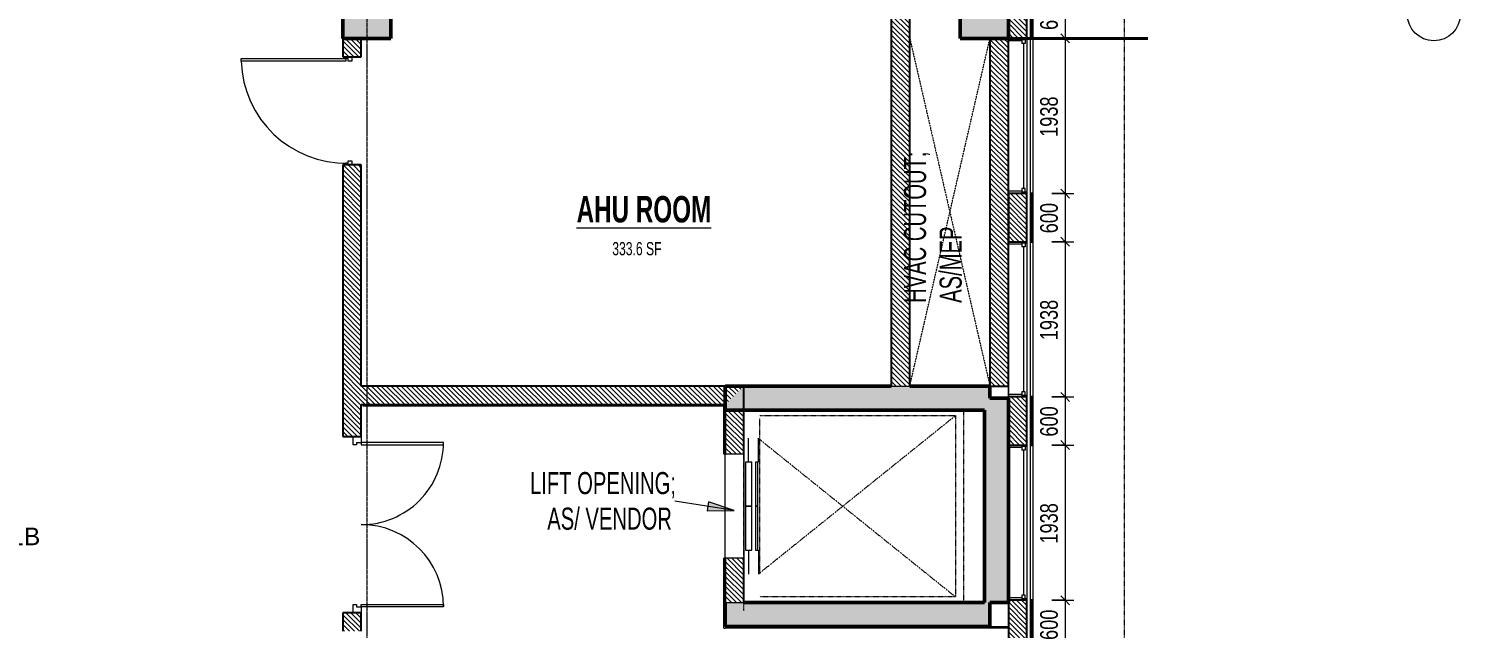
# Model space of a CAD drawing. Header units: millimetres. Extents: x -25222 to 91371, y -63339 to 20835.
# Drawn here: x 73517 to 91371, y -49054 to -41567 of the extents above; entities that cross this region are included whole.
import ezdxf

# ---------------------------------------------------------------- set-up
doc = ezdxf.new("R2010")
doc.units = ezdxf.units.MM
for name, pattern in [('Aligning Line', [6.35, 3.175, -3.175]), ('Cut Out Line', [2, 1, -1]), ('Dash_2_', [6.35, 3.175, -3.175]), ('Grid Line', [22.225, 12.7, -3.175, 3.175, -3.175])]:
    doc.linetypes.add(name, pattern=pattern)
for name, color, linetype, lineweight in [('A-ANNO-DIMS', 211, 'Continuous', 9), ('A-ANNO-DIMS-110', 211, 'Continuous', 9), ('A-ANNO-SYMB', 150, 'Continuous', 9), ('A-AREA-IDEN', 2, 'Continuous', 9), ('A-DETL', 90, 'Continuous', 5), ('A-DETL-HDLN', 90, 'Dash_2_', 5), ('A-DOOR', 31, 'Continuous', 5), ('A-DOOR-FRAM', 31, 'Continuous', 5), ('A-GLAZ', 151, 'Continuous', 5), ('A-WALL', 113, 'Continuous', 5), ('A-WALL-PATT', 111, 'Continuous', 25), ('G-ANNO-TEXT', 231, 'Continuous', 9), ('Q-SPCQ', 91, 'Continuous', 5), ('S-COLS', 52, 'Continuous', 5), ('S-GRID', 1, 'Continuous', 9), ('S-GRID-IDEN', 1, 'Continuous', 9)]:
    doc.layers.add(name, color=color, linetype=linetype, lineweight=lineweight)
doc.styles.add('Arial_1', font='arial.ttf', dxfattribs={"height": 220})
doc.styles.add('Swis721 Cn BT_10', font='swissc.ttf', dxfattribs={"width": 0.9, "height": 220})
doc.styles.add('Swis721 Cn BT_3', font='swissc.ttf', dxfattribs={"width": 0.8, "height": 165})
doc.styles.add('Swis721 Cn BT_4', font='swissc.ttf', dxfattribs={"width": 0.8, "height": 275})
doc.styles.add('Swis721 Cn BT_B', font='swisscb.ttf', dxfattribs={"width": 0.8, "height": 330})
doc.dimstyles.new('Diagonal_-2_mm_Swiss', dxfattribs={"dimscale": 304.8, "dimtxt": 222.071065, "dimasz": 0.360892, "dimexe": 0.360892, "dimexo": 0.0625, "dimgap": 0.072178, "dimtad": 1, "dimdec": 0, "dimzin": 0, "dimdsep": 46, "dimtxsty": 'Swis721 Cn BT_10', "dimblk1": 'OBLIQUE', "dimblk2": 'OBLIQUE', "dimsah": 1, "dimcen": 0.09, "dimdle": 0.360892, "dimazin": 0, "dimtfac": 1, "dimtdec": 4, "dimtix": 1, "dimtmove": 0, "dimatfit": 3, "dimfxl": 0.541339, "dimfxlon": 1, "dimtvp": 1, "dimtolj": 1, "dimtzin": 0, "dimarcsym": 2})
pattern_1 = [(315, (14219.89, -54691.457), (30.869454, 30.869454), [])]

# ---------------------------------------------------------------- blocks, each defined once
blk = doc.blocks.new('MM-HOSPITAL A_B BLOCK 2022_05_19_Interiors_rvt-1-4_ FOURTH FLOOR - GA PLAN')
at = {"layer": 'A-WALL', "color": 10, "lineweight": 9}
for p, q in [((82185, -46279), (77685, -46279)), ((82185, -46879), (82185, -46279)), ((82205, -46879), (82185, -46879)), ((82185, -49049), (82185, -48179)), ((82205, -48179), (82185, -48179)), ((82185, -49049), (82205, -49049)), ((85735, -49049), (82205, -49049)), ((85505, -49029), (85735, -49029))]:
    blk.add_line(p, q, dxfattribs=at)
blk = doc.blocks.new('M_Concrete-Rectangular-Column - 600 x 600-11757013-4_ FOURTH FLOOR - GA PLAN')
at = {"layer": 'S-COLS'}
blk.add_hatch(color=55, dxfattribs=at).paths.add_polyline_path([(300, -300), (300, 300), (-300, 300), (-300, -300)], flags=0)
at = {"layer": 'S-COLS', "color": 250, "lineweight": 50}
for p, q in [((300, 300), (-300, 300)), ((-300, 300), (-300, -300)), ((300, -300), (300, 300)), ((-300, -300), (300, -300))]:
    blk.add_line(p, q, dxfattribs=at)
blk = doc.blocks.new('Lift - Centre door 1800X2500 - 13 Person 800kg load-6536581-4_ FOURTH FLOOR - GA PLAN')
at = {"layer": 'Q-SPCQ'}
for p, q in [((-596, 118), (-496, 118)), ((-596, 115), (-596, 118)), ((-561, 119), (-531, 119)), ((-559, 119), (-561, 119)), ((-561, 119), (-559, 119)), ((-559, 119), (-561, 119)), ((-531, 119), (-533, 119)), ((-533, 119), (-531, 119)), ((-531, 119), (-533, 119)), ((-496, 118), (-496, 115)), ((-396, -115), (-396, 115)), ((-396, 115), (904, 115)), ((904, -115), (904, 115)), ((-296, -175), (-596, -175)), ((904, -115), (-396, -115)), ((-296, -135), (-296, -215)), ((254, -135), (-296, -135)), ((254, -215), (254, -135)), ((804, -135), (254, -135)), ((254, -135), (254, -215)), ((804, -215), (804, -135)), ((804, -175), (1104, -175)), ((-296, -300), (-596, -300)), ((-296, -215), (254, -215)), ((-296, -260), (-296, -290)), ((254, -260), (-296, -260)), ((-296, -290), (254, -290)), ((254, -215), (804, -215)), ((254, -290), (254, -260)), ((804, -260), (254, -260)), ((254, -260), (254, -290)), ((254, -290), (804, -290)), ((804, -290), (804, -260)), ((804, -300), (1104, -300))]:
    blk.add_line(p, q, dxfattribs=at)
at = {"layer": 'Q-SPCQ', "linetype": 'Aligning Line'}
for p, q in [((-1046, -115), (1104, -115)), ((-946, -2855), (-946, -115)), ((1454, -2855), (1454, -115)), ((-878, -2755), (1085, -315)), ((-878, -2755), (-878, -315)), ((-596, -315), (1354, -315)), ((-578, -315), (1385, -2755)), ((1385, -315), (1385, -2755)), ((1454, -2855), (-946, -2855)), ((1385, -2755), (-878, -2755))]:
    blk.add_line(p, q, dxfattribs=at)
blk = doc.blocks.new('M_Concrete-Rectangular-Column - 600 x 600-V1-4_ FOURTH FLOOR - GA PLAN')
at = {"layer": 'S-COLS'}
blk.add_hatch(color=55, dxfattribs=at).paths.add_polyline_path([(300, 300), (-300, 300), (-300, -300), (300, -300)], flags=0)
at = {"layer": 'S-COLS', "color": 250, "lineweight": 50}
for p, q in [((300, 300), (-300, 300)), ((-300, 300), (-300, -300)), ((300, -300), (300, 300)), ((-300, -300), (300, -300))]:
    blk.add_line(p, q, dxfattribs=at)
blk = doc.blocks.new('M_Fixed - 1938_2578-11206180-4_ FOURTH FLOOR - GA PLAN')
at = {"layer": 'A-GLAZ', "lineweight": 9}
for p, q in [((-969, 128), (-950, 128)), ((-950, 128), (-950, 65)), ((-950, 109), (-906, 109)), ((-950, 65), (-906, 65)), ((-937, 65), (-937, -102)), ((-906, 109), (-906, 65)), ((-906, 87), (906, 87)), ((906, 109), (906, 65)), ((950, 109), (906, 109)), ((906, 65), (950, 65)), ((937, 65), (937, -102)), ((950, 128), (950, 65)), ((968, 128), (950, 128)), ((-969, -102), (-937, -102)), ((969, -102), (937, -102))]:
    blk.add_line(p, q, dxfattribs=at)
blk = doc.blocks.new('DC_DdlFlPanelFire-Rated-eq w vision panel - FWD3 2_2-12334600-4_ FOURTH FLOOR - GA PLAN')
at = {"layer": 'A-DOOR'}
for p, q in [((-995, 1140), (-1025, 1140)), ((-1025, 1140), (-1025, 115)), ((-995, 115), (-995, 1140)), ((995, 115), (995, 1140)), ((995, 1140), (1025, 1140)), ((1025, 1140), (1025, 115)), ((-1025, 115), (-995, 115)), ((1025, 115), (995, 115))]:
    blk.add_line(p, q, dxfattribs=at)
for centre, start, end in [((-1025, 115), 360, 90), ((1025, 115), 90, 180)]:
    blk.add_arc(centre, 1025, start, end, dxfattribs=at)
at = {"layer": 'A-DOOR-FRAM'}
for p, q in [((-1100, 15), (-1100, 115)), ((-1100, 115), (-1025, 115)), ((-995, 15), (-1100, 15)), ((-1025, 57), (-1025, 115)), ((-1025, 57), (-995, 57)), ((-995, 57), (-995, 15)), ((995, 57), (1025, 57)), ((995, 15), (995, 57)), ((1100, 15), (995, 15)), ((1025, 115), (1100, 115)), ((1025, 57), (1025, 115)), ((1100, 115), (1100, 15))]:
    blk.add_line(p, q, dxfattribs=at)
blk = doc.blocks.new('DC_SglFl-W-Int - FWD7 1_35-12335346-4_ FOURTH FLOOR - GA PLAN')
at = {"layer": 'A-DOOR'}
for p, q in [((622, 77.5), (622, 1381.5)), ((622, 1381.5), (652, 1381.5)), ((652, 1381.5), (652, 77.5)), ((652, 77.5), (622, 77.5))]:
    blk.add_line(p, q, dxfattribs=at)
blk.add_arc((652, 77.5), 1304.3, 91.31792, 181.31792, dxfattribs=at)
at = {"layer": 'A-DOOR-FRAM'}
for p, q in [((-675, 2.5), (-675, 77.5)), ((-675, 77.5), (-652, 77.5)), ((-622, 2.5), (-675, 2.5)), ((-652, 47.5), (-652, 77.5)), ((-652, 47.5), (-622, 47.5)), ((-622, 47.5), (-622, 2.5)), ((622, 47.5), (652, 47.5)), ((622, 2.5), (622, 47.5)), ((675, 2.5), (622, 2.5)), ((652, 77.5), (675, 77.5)), ((652, 47.5), (652, 77.5)), ((675, 77.5), (675, 2.5))]:
    blk.add_line(p, q, dxfattribs=at)
blk = doc.blocks.new('Grid - M_Grid Head - Circle 2-3337206-4_ FOURTH FLOOR - GA PLAN')
at = {"layer": 'S-GRID-IDEN'}
blk.add_circle((0, 0), 3, dxfattribs=at)
blk = doc.blocks.new('DIMBLOCK87-4_ FOURTH FLOOR - GA PLAN')
at = {"layer": 'A-ANNO-DIMS-110', "lineweight": 18, "transparency": 16777216}
for p, q in [((86443, -41089), (86388, -41034)), ((86443, -41089), (86498, -41144)), ((86443, -41689), (86388, -41634)), ((86443, -41689), (86498, -41744))]:
    blk.add_line(p, q, dxfattribs=at)
at = {"layer": 'A-ANNO-DIMS-110', "transparency": 16777216}
for p, q in [((86278, -41089), (86553, -41089)), ((86443, -41089), (86278, -41089)), ((86443, -41089), (86443, -41689)), ((86278, -41689), (86553, -41689)), ((86443, -41689), (86278, -41689))]:
    blk.add_line(p, q, dxfattribs=at)
at = {"layer": 'A-ANNO-DIMS-110', "color": 0, "transparency": 16777216, "insert": (86131, -41584), "char_height": 220, "width": 469.52, "attachment_point": 1, "rotation": 90, "line_spacing_factor": 0.961347, "style": 'Swis721 Cn BT_10'}
blk.add_mtext('600', dxfattribs=at)
blk = doc.blocks.new('_Oblique')
at = {"color": 0, "linetype": 'ByBlock', "lineweight": -2}
blk.add_line((-0.5, -0.5), (0.5, 0.5), dxfattribs=at)
blk = doc.blocks.new('DIMBLOCK88-4_ FOURTH FLOOR - GA PLAN')
at = {"layer": 'A-ANNO-DIMS-110', "transparency": 16777216}
for p, q in [((86278, -41689), (86553, -41689)), ((86443, -41689), (86278, -41689)), ((86443, -41689), (86443, -43627)), ((86278, -43627), (86553, -43627)), ((86443, -43627), (86278, -43627))]:
    blk.add_line(p, q, dxfattribs=at)
at = {"layer": 'A-ANNO-DIMS-110', "lineweight": 18, "transparency": 16777216}
for p, q in [((86443, -41689), (86388, -41634)), ((86443, -41689), (86498, -41744)), ((86443, -43627), (86388, -43572)), ((86443, -43627), (86498, -43682))]:
    blk.add_line(p, q, dxfattribs=at)
at = {"layer": 'A-ANNO-DIMS-110', "color": 0, "transparency": 16777216, "insert": (86131, -42919), "char_height": 220, "width": 626.03, "attachment_point": 1, "rotation": 90, "line_spacing_factor": 0.961347, "style": 'Swis721 Cn BT_10'}
blk.add_mtext('1938', dxfattribs=at)
blk = doc.blocks.new('DIMBLOCK89-4_ FOURTH FLOOR - GA PLAN')
at = {"layer": 'A-ANNO-DIMS-110', "transparency": 16777216}
for p, q in [((86278, -43627), (86553, -43627)), ((86443, -43627), (86278, -43627)), ((86443, -43627), (86443, -44227)), ((86278, -44227), (86553, -44227)), ((86443, -44227), (86278, -44227))]:
    blk.add_line(p, q, dxfattribs=at)
at = {"layer": 'A-ANNO-DIMS-110', "lineweight": 18, "transparency": 16777216}
for p, q in [((86443, -43627), (86388, -43572)), ((86443, -43627), (86498, -43682)), ((86443, -44227), (86388, -44172)), ((86443, -44227), (86498, -44282))]:
    blk.add_line(p, q, dxfattribs=at)
at = {"layer": 'A-ANNO-DIMS-110', "color": 0, "transparency": 16777216, "insert": (86131, -44122), "char_height": 220, "width": 469.52, "attachment_point": 1, "rotation": 90, "line_spacing_factor": 0.961347, "style": 'Swis721 Cn BT_10'}
blk.add_mtext('600', dxfattribs=at)
blk = doc.blocks.new('DIMBLOCK90-4_ FOURTH FLOOR - GA PLAN')
at = {"layer": 'A-ANNO-DIMS-110', "transparency": 16777216}
for p, q in [((86278, -44227), (86553, -44227)), ((86443, -44227), (86278, -44227)), ((86443, -44227), (86443, -46165)), ((86278, -46165), (86553, -46165)), ((86443, -46165), (86278, -46165))]:
    blk.add_line(p, q, dxfattribs=at)
at = {"layer": 'A-ANNO-DIMS-110', "lineweight": 18, "transparency": 16777216}
for p, q in [((86443, -44227), (86388, -44172)), ((86443, -44227), (86498, -44282)), ((86443, -46165), (86388, -46110)), ((86443, -46165), (86498, -46220))]:
    blk.add_line(p, q, dxfattribs=at)
at = {"layer": 'A-ANNO-DIMS-110', "color": 0, "transparency": 16777216, "insert": (86131, -45457), "char_height": 220, "width": 626.03, "attachment_point": 1, "rotation": 90, "line_spacing_factor": 0.961347, "style": 'Swis721 Cn BT_10'}
blk.add_mtext('1938', dxfattribs=at)
blk = doc.blocks.new('DIMBLOCK91-4_ FOURTH FLOOR - GA PLAN')
at = {"layer": 'A-ANNO-DIMS-110', "transparency": 16777216}
for p, q in [((86278, -46165), (86553, -46165)), ((86443, -46165), (86278, -46165)), ((86443, -46165), (86443, -46765)), ((86278, -46765), (86553, -46765)), ((86443, -46765), (86278, -46765))]:
    blk.add_line(p, q, dxfattribs=at)
at = {"layer": 'A-ANNO-DIMS-110', "lineweight": 18, "transparency": 16777216}
for p, q in [((86443, -46165), (86388, -46110)), ((86443, -46165), (86498, -46220)), ((86443, -46765), (86388, -46710)), ((86443, -46765), (86498, -46820))]:
    blk.add_line(p, q, dxfattribs=at)
at = {"layer": 'A-ANNO-DIMS-110', "color": 0, "transparency": 16777216, "insert": (86131, -46660), "char_height": 220, "width": 469.52, "attachment_point": 1, "rotation": 90, "line_spacing_factor": 0.961347, "style": 'Swis721 Cn BT_10'}
blk.add_mtext('600', dxfattribs=at)
blk = doc.blocks.new('DIMBLOCK92-4_ FOURTH FLOOR - GA PLAN')
at = {"layer": 'A-ANNO-DIMS-110', "transparency": 16777216}
for p, q in [((86278, -46765), (86553, -46765)), ((86443, -46765), (86278, -46765)), ((86443, -46765), (86443, -48703)), ((86278, -48703), (86553, -48703)), ((86443, -48703), (86278, -48703))]:
    blk.add_line(p, q, dxfattribs=at)
at = {"layer": 'A-ANNO-DIMS-110', "lineweight": 18, "transparency": 16777216}
for p, q in [((86443, -46765), (86388, -46710)), ((86443, -46765), (86498, -46820)), ((86443, -48703), (86388, -48648)), ((86443, -48703), (86498, -48758))]:
    blk.add_line(p, q, dxfattribs=at)
at = {"layer": 'A-ANNO-DIMS-110', "color": 0, "transparency": 16777216, "insert": (86131, -47995), "char_height": 220, "width": 626.03, "attachment_point": 1, "rotation": 90, "line_spacing_factor": 0.961347, "style": 'Swis721 Cn BT_10'}
blk.add_mtext('1938', dxfattribs=at)
blk = doc.blocks.new('DIMBLOCK93-4_ FOURTH FLOOR - GA PLAN')
at = {"layer": 'A-ANNO-DIMS-110', "transparency": 16777216}
for p, q in [((86278, -48703), (86553, -48703)), ((86443, -48703), (86278, -48703)), ((86443, -48703), (86443, -49303)), ((86278, -49303), (86553, -49303)), ((86443, -49303), (86278, -49303))]:
    blk.add_line(p, q, dxfattribs=at)
at = {"layer": 'A-ANNO-DIMS-110', "lineweight": 18, "transparency": 16777216}
for p, q in [((86443, -48703), (86388, -48648)), ((86443, -48703), (86498, -48758)), ((86443, -49303), (86388, -49248)), ((86443, -49303), (86498, -49358))]:
    blk.add_line(p, q, dxfattribs=at)
at = {"layer": 'A-ANNO-DIMS-110', "color": 0, "transparency": 16777216, "insert": (86131, -49198), "char_height": 220, "width": 469.52, "attachment_point": 1, "rotation": 90, "line_spacing_factor": 0.961347, "style": 'Swis721 Cn BT_10'}
blk.add_mtext('600', dxfattribs=at)

msp = doc.modelspace()

# ---------------------------------------------------------------- hatches: boundary and pattern name
at = {"layer": 'A-WALL-PATT', "lineweight": 5}
h = msp.add_hatch(dxfattribs=at)
h.set_pattern_fill('FP_1', color=9, style=0, pattern_type=2)
h.set_pattern_definition(pattern_1)
h.paths.add_polyline_path([(85735.1, -57388.7), (85965.1, -57388.7), (85965.1, -56788.7), (85735.1, -56788.9), (85735.1, -57088.7)], flags=0)
h.paths.add_polyline_path([(85735.1, -54850.7), (85965.1, -54850.7), (85965.1, -54126.7), (85735.1, -54126.9)], flags=0)
h.paths.add_polyline_path([(85735.1, -52188.7), (85965.1, -52188.7), (85965.1, -51240.7), (85735.1, -51240.7), (85735.1, -52188.5)], flags=0)
h.paths.add_polyline_path([(85735.1, -49302.7), (85965.1, -49302.7), (85965.1, -48702.7), (85735.1, -48702.9), (85735.1, -49302.7)], flags=0)
h.paths.add_polyline_path([(85735.1, -46764.7), (85965.1, -46764.7), (85965.1, -46164.7), (85735.1, -46164.7), (85735.1, -46328.7)], flags=0)
h.paths.add_polyline_path([(85965.1, -44226.7), (85965.1, -43626.7), (85735.1, -43626.7), (85735.1, -44226.7)], flags=0)
h.paths.add_polyline_path([(85735.1, -41688.7), (85965.1, -41688.7), (85965.1, -41088.7), (85735.1, -41088.9)], flags=0)
h.paths.add_polyline_path([(85735.1, -39150.7), (85965.1, -39150.7), (85965.1, -38437.7), (85735.1, -38437.7), (85735.1, -38688.7)], flags=0)
h.paths.add_polyline_path([(85735.1, -36499.7), (85965.1, -36499.7), (85965.1, -35786.7), (85735.1, -35786.7), (85735.1, -36288.7)], flags=0)
h.paths.add_polyline_path([(85736.1, -33848.7), (85965.1, -33848.7), (85965.1, -33248.7), (85735.1, -33248.7), (85735.1, -33848.7)], flags=0)
h.paths.add_polyline_path([(85965.1, -31310.7), (85965.1, -30587.7), (85735.1, -30587.7), (85735.1, -31310.7)], flags=0)
h.paths.add_polyline_path([(85735.1, -28649.7), (85965.1, -28649.7), (85965.1, -27926.7), (85735.1, -27926.7)], flags=0)
h.paths.add_polyline_path([(85735.1, -25988.7), (85965.1, -25988.7), (85965.1, -25158.7), (85735.1, -25158.7), (85735.1, -25388.9)], flags=0)
h = msp.add_hatch(dxfattribs=at)
h.set_pattern_fill('FP_1', color=9, style=0, pattern_type=2)
h.set_pattern_definition(pattern_1)
h.paths.add_polyline_path([(86040.1, -57663.7), (86040.1, -56788.7), (86010.1, -56788.7), (86010.1, -57663.7)], flags=0)
h.paths.add_polyline_path([(86010.1, -54850.7), (86040.1, -54850.7), (86040.1, -54126.7), (86010.1, -54126.7)], flags=0)
h.paths.add_polyline_path([(86010.1, -52188.7), (86040.1, -52188.7), (86040.1, -51240.7), (86010.1, -51240.7), (86010.1, -51958.7)], flags=0)
h.paths.add_polyline_path([(86010.1, -49302.7), (86040.1, -49302.7), (86040.1, -48702.7), (86010.1, -48702.7), (86010.1, -48728.7)], flags=0)
h.paths.add_polyline_path([(86040.1, -46764.7), (86040.1, -46164.7), (86010.1, -46164.7), (86010.1, -46764.7)], flags=0)
h.paths.add_polyline_path([(86040.1, -44226.7), (86040.1, -43626.7), (86010.1, -43626.7), (86010.1, -44226.7)], flags=0)
h.paths.add_polyline_path([(86010.1, -41688.7), (86040.1, -41688.7), (86040.1, -41088.7), (86010.1, -41088.7)], flags=0)
h.paths.add_polyline_path([(86040.1, -39150.7), (86040.1, -38437.7), (86010.1, -38437.7), (86010.1, -39150.7)], flags=0)
h.paths.add_polyline_path([(86010.1, -36499.7), (86040.1, -36499.7), (86040.1, -35786.7), (86010.1, -35786.7), (86010.1, -36288.7)], flags=0)
h.paths.add_polyline_path([(86010.1, -33848.7), (86040.1, -33848.7), (86040.1, -33248.7), (86010.1, -33248.7)], flags=0)
h.paths.add_polyline_path([(86010.1, -31310.7), (86040.1, -31310.7), (86040.1, -30587.7), (86010.1, -30587.7), (86010.1, -30748.7)], flags=0)
h.paths.add_polyline_path([(86010.1, -28649.7), (86040.1, -28649.7), (86040.1, -27926.7), (86010.1, -27926.7)], flags=0)
h.paths.add_polyline_path([(86010.1, -25988.7), (86040.1, -25988.7), (86040.1, -25113.7), (86010.1, -25113.7), (86010.1, -25388.7)], flags=0)
h = msp.add_hatch(dxfattribs=at)
h.set_pattern_fill('FP_1', color=9, style=0, pattern_type=2)
h.set_pattern_definition(pattern_1)
h.paths.add_polyline_path([(84505, -46028.7), (84505, -41318.7), (84275, -41318.7), (84275, -46028.7)], flags=0)
h = msp.add_hatch(dxfattribs=at)
h.set_pattern_fill('FP_1', color=9, style=0, pattern_type=2)
h.set_pattern_definition(pattern_1)
h.paths.add_polyline_path([(77435.1, -49088.7), (77665.1, -49088.7), (77665.1, -48858.7), (77435.1, -48858.7)], flags=0)
h.paths.add_polyline_path([(77435.1, -46658.7), (77665.1, -46658.7), (77665.1, -43268.7), (77435.1, -43268.7)], flags=0)
h.paths.add_polyline_path([(77653, -41918.7), (77665.1, -41918.7), (77665.1, -41688.7), (77435.1, -41688.7), (77435.1, -41918.7)], flags=0)
h = msp.add_hatch(dxfattribs=at)
h.set_pattern_fill('FP_1', color=9, style=0, pattern_type=2)
h.set_pattern_definition(pattern_1)
h.paths.add_polyline_path([(85735.1, -46028.7), (85735.1, -41688.7), (85505.1, -41688.7), (85505.1, -46028.7)], flags=0)
h = msp.add_hatch(dxfattribs=at)
h.set_pattern_fill('FP_1', color=9, style=0, pattern_type=2)
h.set_pattern_definition(pattern_1)
h.paths.add_polyline_path([(77665.1, -46258.7), (82205.1, -46258.7), (82435.1, -46028.7), (77665.1, -46028.7)], flags=0)
for points in [[(84505, -46328.7), (85505.1, -46328.7), (85505.1, -46028.7), (82435.1, -46028.7), (82205.1, -46258.7), (82205.1, -46328.7), (84275, -46328.7)], [(85735.1, -48728.7), (85735.1, -46178.7), (85505.1, -46178.7), (85505.1, -46328.7), (85435.1, -46328.7), (85435.1, -48728.7), (85735.1, -48728.7)], [(85435.1, -49028.7), (85505.1, -49028.7), (85505.1, -48728.7), (82205.1, -48728.7), (82205.1, -49028.7), (84998.5, -49028.7)]]:
    msp.add_hatch(color=55, dxfattribs=at).paths.add_polyline_path(points, flags=0)
h = msp.add_hatch(dxfattribs=at)
h.set_pattern_fill('FP_1', color=9, style=0, pattern_type=2)
h.set_pattern_definition(pattern_1)
h.paths.add_polyline_path([(82243.9, -48728.7), (82435.1, -48728.7), (82435.1, -48178.7), (82205.1, -48178.7), (82205.1, -48728.7)], flags=0)
h.paths.add_polyline_path([(82435.1, -46878.7), (82435.1, -46328.7), (82205.1, -46328.7), (82205.1, -46878.7)], flags=0)
at = {"layer": 'G-ANNO-TEXT'}
msp.add_hatch(color=130, dxfattribs=at).paths.add_polyline_path([(82313.7, -47581.5), (81996.8, -47472.7), (81978.7, -47587.6)], flags=0)

# ---------------------------------------------------------------- linework, layer by layer
at = {"layer": 'A-DETL', "linetype": 'Cut Out Line'}
for p, q in [((84505.1, -41688.7), (85505.1, -46028.7)), ((84505.1, -46028.7), (85505.1, -41688.7))]:
    msp.add_line(p, q, dxfattribs=at)
at = {"layer": 'A-DETL', "lineweight": 40}
msp.add_line((85135.1, -41688.7), (87475.1, -41688.7), dxfattribs=at)
at = {"layer": 'A-DETL-HDLN'}
msp.add_line((87179.7, -25158.7), (87179.7, -60118.7), dxfattribs=at)
at = {"layer": 'A-WALL', "lineweight": 25}
for p, q in [((85965.1, -41688.7), (85965.1, -41088.7)), ((86010.1, -41088.7), (86010.1, -41688.7)), ((86040.1, -41688.7), (86040.1, -41088.7)), ((84275, -41318.7), (84275, -46028.7)), ((84505, -46028.7), (84505, -41318.7)), ((77435.1, -41688.7), (77435.1, -41918.7)), ((77665.1, -41918.7), (77665.1, -41688.7)), ((85505.1, -41688.7), (85505.1, -46028.7)), ((85735.1, -46028.7), (85735.1, -41688.7)), ((85735.1, -41688.7), (85965.1, -41688.7)), ((86010.1, -41688.7), (86040.1, -41688.7)), ((77435.1, -41918.7), (77665.1, -41918.7)), ((77435.1, -43268.7), (77435.1, -46658.7)), ((77665.1, -43268.7), (77435.1, -43268.7)), ((77665.1, -46028.7), (77665.1, -43268.7)), ((85965.1, -43626.7), (85735.1, -43626.7)), ((85735.1, -43626.7), (85735.1, -44226.7)), ((85965.1, -44226.7), (85965.1, -43626.7)), ((86010.1, -43626.7), (86010.1, -44226.7)), ((86040.1, -43626.7), (86010.1, -43626.7)), ((86040.1, -44226.7), (86040.1, -43626.7)), ((85735.1, -44226.7), (85965.1, -44226.7)), ((86010.1, -44226.7), (86040.1, -44226.7)), ((82205.1, -46028.7), (77665.1, -46028.7)), ((82435.1, -46878.7), (82435.1, -46028.7)), ((85505.1, -46028.7), (85735.1, -46028.7)), ((85965.1, -46164.7), (85735.1, -46164.7)), ((85735.1, -46164.7), (85735.1, -46764.7)), ((85965.1, -46764.7), (85965.1, -46164.7)), ((86010.1, -46164.7), (86010.1, -46764.7)), ((86040.1, -46164.7), (86010.1, -46164.7)), ((86040.1, -46764.7), (86040.1, -46164.7)), ((77665.1, -46258.7), (82205.1, -46258.7)), ((77665.1, -46658.7), (77665.1, -46258.7)), ((82205.1, -46328.7), (82205.1, -46878.7)), ((77435.1, -46658.7), (77665.1, -46658.7)), ((85735.1, -46764.7), (85965.1, -46764.7)), ((86010.1, -46764.7), (86040.1, -46764.7)), ((82205.1, -48178.7), (82205.1, -48728.7)), ((82435.1, -48728.7), (82435.1, -48178.7)), ((85965.1, -48702.7), (85735.1, -48702.7)), ((85735.1, -48702.7), (85735.1, -49302.7)), ((85965.1, -49302.7), (85965.1, -48702.7)), ((86010.1, -48702.7), (86010.1, -49302.7)), ((86040.1, -48702.7), (86010.1, -48702.7)), ((86040.1, -49302.7), (86040.1, -48702.7)), ((77435.1, -48858.7), (77435.1, -49088.7)), ((77665.1, -48858.7), (77435.1, -48858.7)), ((77665.1, -49088.7), (77665.1, -48858.7))]:
    msp.add_line(p, q, dxfattribs=at)
at = {"layer": 'A-WALL'}
for p, q in [((85965.1, -41688.7), (85965.1, -43626.7)), ((86010.1, -43626.7), (86010.1, -41688.7)), ((86040.1, -41688.7), (86040.1, -43626.7)), ((85965.1, -44226.7), (85965.1, -46164.7)), ((86010.1, -46164.7), (86010.1, -44226.7)), ((86040.1, -44226.7), (86040.1, -46164.7)), ((84275, -46028.7), (84505, -46028.7)), ((85735.1, -46164.7), (85735.1, -46028.7)), ((85965.1, -46764.7), (85965.1, -48702.7)), ((86010.1, -48702.7), (86010.1, -46764.7)), ((86040.1, -46764.7), (86040.1, -48702.7)), ((82205.1, -48728.7), (82435.1, -48728.7))]:
    msp.add_line(p, q, dxfattribs=at)
at = {"layer": 'A-WALL', "lineweight": 50}
for p, q in [((84275, -46028.7), (82205.1, -46028.7)), ((82205.1, -46028.7), (82205.1, -46328.7)), ((85505.1, -46028.7), (84505, -46028.7)), ((85505.1, -46178.7), (85505.1, -46028.7)), ((85735.1, -46178.7), (85505.1, -46178.7)), ((85735.1, -48728.7), (85735.1, -46178.7)), ((82205.1, -46328.7), (85435.1, -46328.7)), ((85435.1, -46328.7), (85435.1, -48728.7)), ((82205.1, -48728.7), (82205.1, -49028.7)), ((85435.1, -48728.7), (82435.1, -48728.7)), ((85505.1, -48728.7), (85735.1, -48728.7)), ((85505.1, -49028.7), (85505.1, -48728.7)), ((82205.1, -49028.7), (85505.1, -49028.7))]:
    msp.add_line(p, q, dxfattribs=at)
at = {"layer": 'G-ANNO-TEXT', "color": 130}
for p, q in [((82313.7, -47581.5), (81573.5, -47464.9)), ((81996.8, -47472.7), (81978.7, -47587.6)), ((82313.7, -47581.5), (81996.8, -47472.7)), ((81978.7, -47587.6), (82313.7, -47581.5))]:
    msp.add_line(p, q, dxfattribs=at)
at = {"layer": 'S-GRID', "linetype": 'Grid Line'}
for p, q in [((77735.1, 20089.7), (77735.1, -62440.6)), ((85735.1, 20089.7), (85735.1, -62440.6))]:
    msp.add_line(p, q, dxfattribs=at)

# ---------------------------------------------------------------- block references
at = {"lineweight": 5}
msp.add_blockref('MM-HOSPITAL A_B BLOCK 2022_05_19_Interiors_rvt-1-4_ FOURTH FLOOR - GA PLAN', (0, 0), dxfattribs=at)
at = {"layer": 'A-DOOR'}
for name, p, rotation in [('DC_SglFl-W-Int - FWD7 1_35-12335346-4_ FOURTH FLOOR - GA PLAN', (77550.1, -42593.7), 90.00000482565828), ('DC_DdlFlPanelFire-Rated-eq w vision panel - FWD3 2_2-12334600-4_ FOURTH FLOOR - GA PLAN', (77550.1, -47758.7), 270.0000048256583)]:
    msp.add_blockref(name, p, dxfattribs=dict(at, rotation=rotation))
at = {"layer": 'A-GLAZ', "rotation": 269.9999999999999}
for p in [(85837.1, -42657.7), (85837.1, -45195.7), (85837.1, -47733.7)]:
    msp.add_blockref('M_Fixed - 1938_2578-11206180-4_ FOURTH FLOOR - GA PLAN', p, dxfattribs=at)
at = {"layer": 'Q-SPCQ', "rotation": 90.00000000000007}
msp.add_blockref('Lift - Centre door 1800X2500 - 13 Person 800kg load-6536581-4_ FOURTH FLOOR - GA PLAN', (82320.1, -47782.7), dxfattribs=at)
at = {"layer": 'S-COLS'}
for name, p in [('M_Concrete-Rectangular-Column - 600 x 600-V1-4_ FOURTH FLOOR - GA PLAN', (77735.1, -41388.7)), ('M_Concrete-Rectangular-Column - 600 x 600-11757013-4_ FOURTH FLOOR - GA PLAN', (85435.1, -41388.7))]:
    msp.add_blockref(name, p, dxfattribs=at)
at = {"layer": 'S-GRID-IDEN', "xscale": 110, "yscale": 110, "zscale": 110, "rotation": 269.9999999999997}
msp.add_blockref('Grid - M_Grid Head - Circle 2-3337206-4_ FOURTH FLOOR - GA PLAN', (91041.2, -41388.7), dxfattribs=at)

# ---------------------------------------------------------------- texts
at = {"layer": 'A-ANNO-SYMB', "insert": (69411.7, -47795.5), "char_height": 220, "width": 5229.408, "attachment_point": 1, "style": 'Arial_1'}
msp.add_mtext('MMU-ACENZO-I-WD-FD-101B', dxfattribs=at)
at = {"layer": 'A-AREA-IDEN', "attachment_point": 1}
for s, insert, char_height, width, style in [('\\LAHU ROOM', (80350.2, -43656.6), 330, 1925.974, 'Swis721 Cn BT_B'), ('333.6 SF', (80795.5, -44231.4), 165, 698.43, 'Swis721 Cn BT_3')]:
    msp.add_mtext(s, dxfattribs=dict(at, insert=insert, char_height=char_height, width=width, style=style))
at = {"layer": 'G-ANNO-TEXT', "color": 7, "char_height": 275, "attachment_point": 1, "rotation": 90, "style": 'Swis721 Cn BT_4'}
for s, insert, width in [('HVAC CUTOUT; ', (84433, -44990.3), 2257.552), ('AS/MEP', (84876.8, -44990.3), 1121.721)]:
    msp.add_mtext(s, dxfattribs=dict(at, insert=insert, width=width))
at = {"layer": 'G-ANNO-TEXT', "color": 7, "char_height": 275, "attachment_point": 1, "style": 'Swis721 Cn BT_4'}
for s, insert, width in [('LIFT OPENING; ', (79769.3, -47102.6), 2052.961), ('AS/ VENDOR', (79984.6, -47546.4), 1791.932)]:
    msp.add_mtext(s, dxfattribs=dict(at, insert=insert, width=width))

# ---------------------------------------------------------------- dimensions: what is measured, and where the dimension line sits
at = {"layer": 'A-ANNO-DIMS'}
for base, p1, p2, override, picture, middle in [((86443.3, -41688.7), (86278.3, -41088.7), (86278.3, -41688.7), {"dimpost": '<>', "dimfxl": 600}, 'DIMBLOCK87-4_ FOURTH FLOOR - GA PLAN', (86308.4, -41388.7)), ((86443.3, -43626.7), (86278.3, -41688.7), (86278.3, -43626.7), {"dimpost": '<>', "dimfxl": 1938}, 'DIMBLOCK88-4_ FOURTH FLOOR - GA PLAN', (86308.4, -42657.7)), ((86443.3, -44226.7), (86278.3, -43626.7), (86278.3, -44226.7), {"dimpost": '<>', "dimfxl": 600}, 'DIMBLOCK89-4_ FOURTH FLOOR - GA PLAN', (86308.4, -43926.7)), ((86443.3, -46164.7), (86278.3, -44226.7), (86278.3, -46164.7), {"dimpost": '<>', "dimfxl": 1938}, 'DIMBLOCK90-4_ FOURTH FLOOR - GA PLAN', (86308.4, -45195.7)), ((86443.3, -46764.7), (86278.3, -46164.7), (86278.3, -46764.7), {"dimpost": '<>', "dimfxl": 600}, 'DIMBLOCK91-4_ FOURTH FLOOR - GA PLAN', (86308.4, -46464.7)), ((86443.3, -48702.7), (86278.3, -46764.7), (86278.3, -48702.7), {"dimpost": '<>', "dimfxl": 1938}, 'DIMBLOCK92-4_ FOURTH FLOOR - GA PLAN', (86308.4, -47733.7)), ((86443.3, -49302.7), (86278.3, -48702.7), (86278.3, -49302.7), {"dimpost": '<>', "dimfxl": 600}, 'DIMBLOCK93-4_ FOURTH FLOOR - GA PLAN', (86308.4, -49002.7))]:
    dim = msp.add_linear_dim(base=base, p1=p1, p2=p2, angle=90, dimstyle='Diagonal_-2_mm_Swiss', override=override, dxfattribs=at)
    dim.commit()
    dim.dimension.update_dxf_attribs({"geometry": picture, "text_midpoint": middle})

doc.saveas('drawing.dxf')
